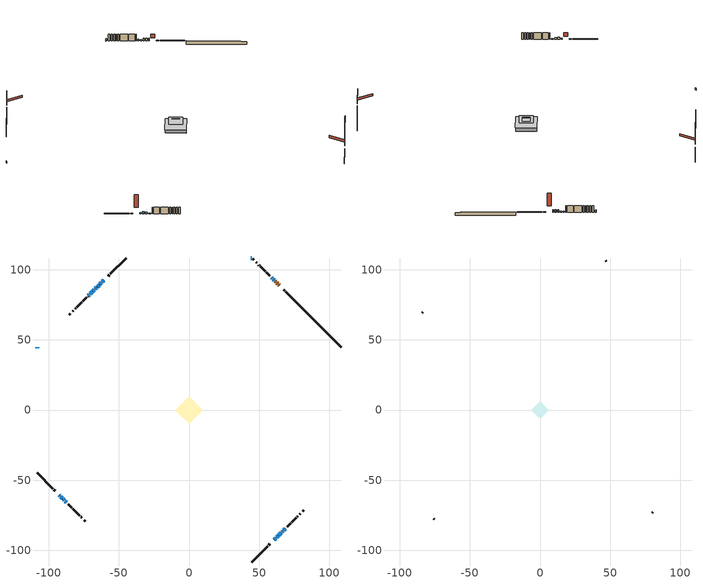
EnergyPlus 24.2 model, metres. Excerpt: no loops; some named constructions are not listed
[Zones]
conditioned space
 floor outside (Floor1 construction): -0.49,0 0,0.49 0.49,0 0,-0.49 z0.83
 floor outside (Floor2 construction): -3.1,0 0,3.1 3.1,0 0,-3.1 z0.83
 floor adiabatic (AdiabaticFloorConstruction): -9.73,0 0,9.73 9.73,0 0,-9.73 z3.27
 floor foundation (Slab1 construction): -6.87,2.78 -2.78,6.87 6.87,-2.78 2.78,-6.87 z-1.61
 wall outside (RimJoist1 construction): 44.87,-108.32 56.04,-97.15 / -108.32,-44.87 -97.15,-56.04 / -44.87,108.32 -56.04,97.15 / 80.18,73 69.01,84.17 z0.83:1.13
 wall outside (RimJoist3 construction): 56.69,-96.49 57.7,-95.49 / -96.49,-56.69 -95.49,-57.7 / -56.69,96.49 -57.7,95.49 / 68.35,84.83 67.35,85.83 z0.83:1.13
 wall outside (AdiabaticWallConstruction 1): 64.18,89 63.79,89.4 / 63.13,90.05 62.56,90.63 / 61.9,91.28 61.42,91.76 z0.83:2.86
 wall outside (AdiabaticWallConstruction): -92.32,-60.86 -91.94,-61.24 / 66.41,-86.77 66.79,-86.39 z0.83:1.72; -60.87,92.32 -61.94,91.24 z0.83:2.25; -62.6,90.58 -63.46,89.72 / -64.12,89.06 -65.18,88 / 60.87,-92.32 61.73,-91.45 / -69.09,84.09 -70.42,82.77 z0.83:2.05; 62.38,-90.8 63.45,-89.74 / -91.28,-61.9 -90.42,-62.76 z0.83:2.33; 64.1,-89.08 65.76,-87.43 z0.83:2.63; -89.76,-63.42 -88.9,-64.28 z0.83:1.85; 44.87,108.32 44.1,108.32 / -108.32,44.87 -108.32,44.1 z0.83:2.36; 60.77,92.42 59.92,93.26 z0.83:1.67; -65.84,87.35 -66.7,86.48 / -88.24,-64.94 -87.36,-65.82 z0.83:1.24; 59.26,93.92 58.83,94.35 z0.83:1.75; -67.36,85.83 -68.43,84.75 / -71.07,82.11 -71.94,81.25 / 67.45,-85.74 68.51,-84.67 z0.83:2.64
 wall outside (Wall1 construction): 69.16,-84.02 69.24,-83.95 / -86.71,-66.48 -86.63,-66.55 / -72.59,80.59 -72.66,80.52 / 58.18,95.01 58.1,95.08 z0.83:5.71
 wall outside (Wall2 construction): 69.89,-83.29 72.41,-80.78 / -85.98,-67.2 -83.47,-69.72 / -73.32,79.86 -75.83,77.35 / 57.45,95.74 54.93,98.25 z0.83:5.71
 wall outside (Wall3 construction): 73.06,-80.12 76.46,-76.73 / -82.81,-70.37 -79.41,-73.77 / -76.49,76.69 -79.88,73.3 / 54.28,98.9 50.88,102.3 z0.83:5.71
 wall outside (Wall4 construction): 77.11,-76.07 77.57,-75.62 / -78.76,-74.42 -78.31,-74.88 / -80.54,72.64 -80.99,72.19 / 50.23,102.96 49.77,103.41 z0.83:5.71
 wall outside (Wall5 construction): 78.22,-74.96 78.3,-74.89 / -77.65,-75.53 -77.58,-75.61 / -81.65,71.53 -81.72,71.46 / 49.12,104.07 49.04,104.14 z0.83:5.71
 wall outside (Wall6 construction): 78.95,-74.23 79.4,-73.78 / -76.92,-76.26 -76.47,-76.71 / -82.38,70.8 -82.83,70.35 / 48.39,104.79 47.94,105.24 z0.83:5.71
 wall outside (Wall9 construction): 81.11,-72.07 81.82,-71.37 / -74.76,-78.42 -74.05,-79.13 / -84.54,68.64 -85.24,67.94 / 46.23,106.95 45.52,107.66 z0.83:5.71
 wall foundation (FoundationWall1 construction): 80.84,72.35,-1.61 80.84,72.35,0.83 105.57,47.61,0.83 105.57,47.61,0.32 108.32,44.87,0.32 108.32,44.87,-1.61
 window (WindowConstruction 15): -92.32,-60.87 -91.94,-61.24 z0.83:1.72
 window (WindowConstruction 7): -60.87,92.32 -61.94,91.24 z0.83:2.25
 window (WindowConstruction 8): -62.6,90.58 -63.46,89.72 z0.83:2.05
 window (WindowConstruction 9): -64.12,89.06 -65.18,88 z0.83:2.05
 window (WindowConstruction 10): 60.87,-92.32 61.73,-91.45 z0.83:2.05
 window (WindowConstruction 11): 62.39,-90.8 63.45,-89.74 z0.83:2.33
 window (WindowConstruction 12): 64.1,-89.08 65.76,-87.43 z0.83:2.63
 window (WindowConstruction 13): -91.28,-61.9 -90.42,-62.76 z0.83:2.33
 window (WindowConstruction 14): -89.76,-63.42 -88.9,-64.28 z0.83:1.84
 window (WindowConstruction 16): 66.41,-86.77 66.79,-86.39 z0.83:1.72
 window (WindowConstruction): 44.87,108.32 44.1,108.32 z0.83:2.35
 window (WindowConstruction 17): 60.76,92.42 59.92,93.26 z0.83:1.67
 window (WindowConstruction 18): -65.84,87.34 -66.7,86.48 z0.83:1.24
 window (WindowConstruction 19): -88.24,-64.94 -87.36,-65.82 z0.83:1.24
 window (WindowConstruction 1): 59.26,93.92 58.83,94.35 z0.83:1.74
 window (WindowConstruction 2): -67.36,85.83 -68.43,84.75 z0.83:2.63
 window (WindowConstruction 3): -69.09,84.09 -70.42,82.77 z0.83:2.05
 window (WindowConstruction 4): -71.07,82.11 -71.94,81.25 z0.83:2.63
 window (WindowConstruction 5): 67.45,-85.74 68.51,-84.67 z0.83:2.63
 window (WindowConstruction 6): -108.32,44.87 -108.32,44.1 z0.83:2.35
 door (Door): 64.18,89 63.79,89.4 z0.83:2.86
 door (Door 1): 63.13,90.05 62.56,90.63 z0.83:2.86
 door (Door 2): 61.9,91.28 61.42,91.76 z0.83:2.86
 ceiling adiabatic (AdiabaticFloorConstruction): 0,-9.73 9.73,0 0,9.73 -9.73,0 z3.27
attic - vented
 floor to conditioned space (Floor3 construction Reversed): -6.24,0 0,6.24 6.24,0 0,-6.24 z5.71
 floor to conditioned space (Floor4 construction Reversed): -3.69,0 0,3.69 3.69,0 0,-3.69 z5.71
 wall outside (Wall7 construction): 80.06,-73.13 80.46,-72.73 / -75.81,-77.37 -75.42,-77.77 / -83.48,69.7 -83.88,69.3 / 47.28,105.9 46.88,106.3 z0.83:5.71
 roof outside (Roof1 construction): 60.21,-92.97,5.71 53.16,-85.93,9.03 51.31,-87.78,9.03 58.35,-94.83,5.71; -92.97,-60.21,5.71 -85.93,-53.16,9.03 -87.78,-51.31,9.03 -94.83,-58.35,5.71; -60.21,92.97,5.71 -53.16,85.93,9.03 -51.31,87.78,9.03 -58.35,94.83,5.71; 64.84,88.35,5.71 57.79,81.3,9.03 59.65,79.44,9.03 66.69,86.49,5.71
[Schedule:Day:Interval]
clothes dryer exhaust 0 schedule day: No, 01:00, 0.123457, 02:00, 0.0740741, 03:00, 0.0493827, 04:00, 0.0246914, 05:00, 0.0493827, 06:00, 0.0740741, 07:00, 0.197531, 08:00, 0.395062, 09:00, 0.592593, 10:00, 0.839506, 11:00, 0.962963, 12:00, 1, 13:00, 0.91358, 14:00, 0.82716, 15:00, 0.716049, 16:00, 0.753086, 17:00, 0.679012, 18:00, 0.666667, 20:00, 0.62963, 21:00, 0.641975, 22:00, 0.666667, 23:00, 0.54321, 24:00, 0.296296
clothes dryer exhaust 0 schedule default day; cooling season schedule day; cooling season schedule day 2; cooling season schedule default day; exterior lighting schedule default day; natural vent schedule default day: No, 24:00, 0
cooling season schedule day 1: No, 24:00, 1
exterior lighting schedule day 10: No, 01:00, 0.552381, 03:00, 0.510952, 05:00, 0.483333, 06:00, 0.538571, 07:00, 0.607619, 08:00, 0.56619, 09:00, 0.428095, 10:00, 0.345238, 12:00, 0.331429, 13:00, 0.345238, 14:00, 0.386667, 15:00, 0.414286, 16:00, 0.483333, 17:00, 0.607619, 18:00, 0.773333, 19:00, 0.88381, 20:00, 0.939048, 21:00, 0.966667, 22:00, 0.897619, 23:00, 0.773333, 24:00, 0.649048
exterior lighting schedule day 11: No, 01:00, 0.571429, 03:00, 0.528571, 05:00, 0.5, 06:00, 0.557143, 07:00, 0.628571, 08:00, 0.585714, 09:00, 0.442857, 10:00, 0.357143, 12:00, 0.342857, 13:00, 0.357143, 14:00, 0.4, 15:00, 0.428571, 16:00, 0.5, 17:00, 0.628571, 18:00, 0.8, 19:00, 0.914286, 20:00, 0.971429, 21:00, 1, 22:00, 0.928571, 23:00, 0.8, 24:00, 0.671429
exterior lighting schedule day 4: No, 01:00, 0.4, 03:00, 0.37, 05:00, 0.35, 06:00, 0.39, 07:00, 0.44, 08:00, 0.41, 09:00, 0.31, 10:00, 0.25, 12:00, 0.24, 13:00, 0.25, 14:00, 0.28, 15:00, 0.3, 16:00, 0.35, 17:00, 0.44, 18:00, 0.56, 19:00, 0.64, 20:00, 0.68, 21:00, 0.7, 22:00, 0.65, 23:00, 0.56, 24:00, 0.47
exterior lighting schedule day 5: No, 01:00, 0.380952, 03:00, 0.352381, 05:00, 0.333333, 06:00, 0.371429, 07:00, 0.419048, 08:00, 0.390476, 09:00, 0.295238, 10:00, 0.238095, 12:00, 0.228571, 13:00, 0.238095, 14:00, 0.266667, 15:00, 0.285714, 16:00, 0.333333, 17:00, 0.419048, 18:00, 0.533333, 19:00, 0.609524, 20:00, 0.647619, 21:00, 0.666667, 22:00, 0.619048, 23:00, 0.533333, 24:00, 0.447619
exterior lighting schedule day 6: No, 01:00, 0.390476, 03:00, 0.36119, 05:00, 0.341667, 06:00, 0.380714, 07:00, 0.429524, 08:00, 0.400238, 09:00, 0.302619, 10:00, 0.244048, 12:00, 0.234286, 13:00, 0.244048, 14:00, 0.273333, 15:00, 0.292857, 16:00, 0.341667, 17:00, 0.429524, 18:00, 0.546667, 19:00, 0.624762, 20:00, 0.66381, 21:00, 0.683333, 22:00, 0.634524, 23:00, 0.546667, 24:00, 0.45881
exterior lighting schedule day 7: No, 01:00, 0.419048, 03:00, 0.387619, 05:00, 0.366667, 06:00, 0.408571, 07:00, 0.460952, 08:00, 0.429524, 09:00, 0.324762, 10:00, 0.261905, 12:00, 0.251429, 13:00, 0.261905, 14:00, 0.293333, 15:00, 0.314286, 16:00, 0.366667, 17:00, 0.460952, 18:00, 0.586667, 19:00, 0.670476, 20:00, 0.712381, 21:00, 0.733333, 22:00, 0.680952, 23:00, 0.586667, 24:00, 0.492381
exterior lighting schedule day 8: No, 01:00, 0.466667, 03:00, 0.431667, 05:00, 0.408333, 06:00, 0.455, 07:00, 0.513333, 08:00, 0.478333, 09:00, 0.361667, 10:00, 0.291667, 12:00, 0.28, 13:00, 0.291667, 14:00, 0.326667, 15:00, 0.35, 16:00, 0.408333, 17:00, 0.513333, 18:00, 0.653333, 19:00, 0.746667, 20:00, 0.793333, 21:00, 0.816667, 22:00, 0.758333, 23:00, 0.653333, 24:00, 0.548333
exterior lighting schedule day 9: No, 01:00, 0.509524, 03:00, 0.47131, 05:00, 0.445833, 06:00, 0.496786, 07:00, 0.560476, 08:00, 0.522262, 09:00, 0.394881, 10:00, 0.318452, 12:00, 0.305714, 13:00, 0.318452, 14:00, 0.356667, 15:00, 0.382143, 16:00, 0.445833, 17:00, 0.560476, 18:00, 0.713333, 19:00, 0.815238, 20:00, 0.86619, 21:00, 0.891667, 22:00, 0.827976, 23:00, 0.713333, 24:00, 0.59869
[Schedule:Week:Daily]
clothes dryer exhaust 0 schedule Week Rule - Jan1-Dec31: clothes dryer exhaust 0 schedule day, clothes dryer exhaust 0 schedule day, clothes dryer exhaust 0 schedule day, clothes dryer exhaust 0 schedule day, clothes dryer exhaust 0 schedule day, clothes dryer exhaust 0 schedule day, clothes dryer exhaust 0 schedule day, clothes dryer exhaust 0 schedule default day, clothes dryer exhaust 0 schedule default day, clothes dryer exhaust 0 schedule default day, clothes dryer exhaust 0 schedule default day, clothes dryer exhaust 0 schedule default day
cooling season schedule Week Rule - Jan1-May26: cooling season schedule day, cooling season schedule day, cooling season schedule day, cooling season schedule day, cooling season schedule day, cooling season schedule day, cooling season schedule day, cooling season schedule default day, cooling season schedule default day, cooling season schedule default day, cooling season schedule default day, cooling season schedule default day
cooling season schedule Week Rule - May27-Jun2: cooling season schedule day, cooling season schedule day, cooling season schedule day, cooling season schedule day, cooling season schedule day, cooling season schedule day 1, cooling season schedule day 1, cooling season schedule default day, cooling season schedule default day, cooling season schedule default day, cooling season schedule default day, cooling season schedule default day
cooling season schedule Week Rule - Jun3-Aug25: cooling season schedule day 1, cooling season schedule day 1, cooling season schedule day 1, cooling season schedule day 1, cooling season schedule day 1, cooling season schedule day 1, cooling season schedule day 1, cooling season schedule default day, cooling season schedule default day, cooling season schedule default day, cooling season schedule default day, cooling season schedule default day
cooling season schedule Week Rule - Aug26-Sep1: cooling season schedule day 1, cooling season schedule day 1, cooling season schedule day 1, cooling season schedule day 1, cooling season schedule day 1, cooling season schedule day 1, cooling season schedule day 2, cooling season schedule default day, cooling season schedule default day, cooling season schedule default day, cooling season schedule default day, cooling season schedule default day
cooling season schedule Week Rule - Sep2-Dec31: cooling season schedule day 2, cooling season schedule day 2, cooling season schedule day 2, cooling season schedule day 2, cooling season schedule day 2, cooling season schedule day 2, cooling season schedule day 2, cooling season schedule default day, cooling season schedule default day, cooling season schedule default day, cooling season schedule default day, cooling season schedule default day
exterior lighting schedule Week Rule - May6-May26: exterior lighting schedule day 4, exterior lighting schedule day 4, exterior lighting schedule day 4, exterior lighting schedule day 4, exterior lighting schedule day 4, exterior lighting schedule day 4, exterior lighting schedule day 4, exterior lighting schedule default day, exterior lighting schedule default day, exterior lighting schedule default day, exterior lighting schedule default day, exterior lighting schedule default day
exterior lighting schedule Week Rule - May27-Jun2: exterior lighting schedule day 4, exterior lighting schedule day 4, exterior lighting schedule day 4, exterior lighting schedule day 4, exterior lighting schedule day 4, exterior lighting schedule day 5, exterior lighting schedule day 5, exterior lighting schedule default day, exterior lighting schedule default day, exterior lighting schedule default day, exterior lighting schedule default day, exterior lighting schedule default day
exterior lighting schedule Week Rule - Jun3-Jun30: exterior lighting schedule day 5, exterior lighting schedule day 5, exterior lighting schedule day 5, exterior lighting schedule day 5, exterior lighting schedule day 5, exterior lighting schedule day 5, exterior lighting schedule day 5, exterior lighting schedule default day, exterior lighting schedule default day, exterior lighting schedule default day, exterior lighting schedule default day, exterior lighting schedule default day
exterior lighting schedule Week Rule - Jul1-Jul28: exterior lighting schedule day 6, exterior lighting schedule day 6, exterior lighting schedule day 6, exterior lighting schedule day 6, exterior lighting schedule day 6, exterior lighting schedule day 6, exterior lighting schedule day 6, exterior lighting schedule default day, exterior lighting schedule default day, exterior lighting schedule default day, exterior lighting schedule default day, exterior lighting schedule default day
exterior lighting schedule Week Rule - Jul29-Aug4: exterior lighting schedule day 6, exterior lighting schedule day 6, exterior lighting schedule day 6, exterior lighting schedule day 7, exterior lighting schedule day 7, exterior lighting schedule day 7, exterior lighting schedule day 7, exterior lighting schedule default day, exterior lighting schedule default day, exterior lighting schedule default day, exterior lighting schedule default day, exterior lighting schedule default day
exterior lighting schedule Week Rule - Aug5-Aug25: exterior lighting schedule day 7, exterior lighting schedule day 7, exterior lighting schedule day 7, exterior lighting schedule day 7, exterior lighting schedule day 7, exterior lighting schedule day 7, exterior lighting schedule day 7, exterior lighting schedule default day, exterior lighting schedule default day, exterior lighting schedule default day, exterior lighting schedule default day, exterior lighting schedule default day
exterior lighting schedule Week Rule - Aug26-Sep1: exterior lighting schedule day 7, exterior lighting schedule day 7, exterior lighting schedule day 7, exterior lighting schedule day 7, exterior lighting schedule day 7, exterior lighting schedule day 7, exterior lighting schedule day 8, exterior lighting schedule default day, exterior lighting schedule default day, exterior lighting schedule default day, exterior lighting schedule default day, exterior lighting schedule default day
exterior lighting schedule Week Rule - Sep2-Sep29: exterior lighting schedule day 8, exterior lighting schedule day 8, exterior lighting schedule day 8, exterior lighting schedule day 8, exterior lighting schedule day 8, exterior lighting schedule day 8, exterior lighting schedule day 8, exterior lighting schedule default day, exterior lighting schedule default day, exterior lighting schedule default day, exterior lighting schedule default day, exterior lighting schedule default day
exterior lighting schedule Week Rule - Sep30-Oct6: exterior lighting schedule day 8, exterior lighting schedule day 9, exterior lighting schedule day 9, exterior lighting schedule day 9, exterior lighting schedule day 9, exterior lighting schedule day 9, exterior lighting schedule day 9, exterior lighting schedule default day, exterior lighting schedule default day, exterior lighting schedule default day, exterior lighting schedule default day, exterior lighting schedule default day
exterior lighting schedule Week Rule - Oct7-Oct27: exterior lighting schedule day 9, exterior lighting schedule day 9, exterior lighting schedule day 9, exterior lighting schedule day 9, exterior lighting schedule day 9, exterior lighting schedule day 9, exterior lighting schedule day 9, exterior lighting schedule default day, exterior lighting schedule default day, exterior lighting schedule default day, exterior lighting schedule default day, exterior lighting schedule default day
exterior lighting schedule Week Rule - Oct28-Nov3: exterior lighting schedule day 9, exterior lighting schedule day 9, exterior lighting schedule day 9, exterior lighting schedule day 9, exterior lighting schedule day 10, exterior lighting schedule day 10, exterior lighting schedule day 10, exterior lighting schedule default day, exterior lighting schedule default day, exterior lighting schedule default day, exterior lighting schedule default day, exterior lighting schedule default day
exterior lighting schedule Week Rule - Nov4-Nov24: exterior lighting schedule day 10, exterior lighting schedule day 10, exterior lighting schedule day 10, exterior lighting schedule day 10, exterior lighting schedule day 10, exterior lighting schedule day 10, exterior lighting schedule day 10, exterior lighting schedule default day, exterior lighting schedule default day, exterior lighting schedule default day, exterior lighting schedule default day, exterior lighting schedule default day
exterior lighting schedule Week Rule - Nov25-Dec1: exterior lighting schedule day 10, exterior lighting schedule day 10, exterior lighting schedule day 10, exterior lighting schedule day 10, exterior lighting schedule day 10, exterior lighting schedule day 10, exterior lighting schedule day 11, exterior lighting schedule default day, exterior lighting schedule default day, exterior lighting schedule default day, exterior lighting schedule default day, exterior lighting schedule default day
exterior lighting schedule Week Rule - Dec2-Dec31: exterior lighting schedule day 11, exterior lighting schedule day 11, exterior lighting schedule day 11, exterior lighting schedule day 11, exterior lighting schedule day 11, exterior lighting schedule day 11, exterior lighting schedule day 11, exterior lighting schedule default day, exterior lighting schedule default day, exterior lighting schedule default day, exterior lighting schedule default day, exterior lighting schedule default day
natural vent schedule Week Rule - Jan1-Dec31: natural vent schedule default day, natural vent schedule default day, natural vent schedule default day, natural vent schedule default day, natural vent schedule default day, natural vent schedule default day, natural vent schedule default day, natural vent schedule default day, natural vent schedule default day, natural vent schedule default day, natural vent schedule default day, natural vent schedule default day
[Schedule:Year]
clothes dryer exhaust 0 schedule: clothes dryer exhaust 0 schedule Week Rule - Jan1-Dec31, 1, 1, 12, 31
cooling season schedule: cooling season schedule Week Rule - Jan1-May26, 1, 1, 5, 26, cooling season schedule Week Rule - May27-Jun2, 5, 27, 6, 2, cooling season schedule Week Rule - Jun3-Aug25, 6, 3, 8, 25, cooling season schedule Week Rule - Aug26-Sep1, 8, 26, 9, 1, cooling season schedule Week Rule - Sep2-Dec31, 9, 2, 12, 31
natural vent schedule: natural vent schedule Week Rule - Jan1-Dec31, 1, 1, 12, 31
